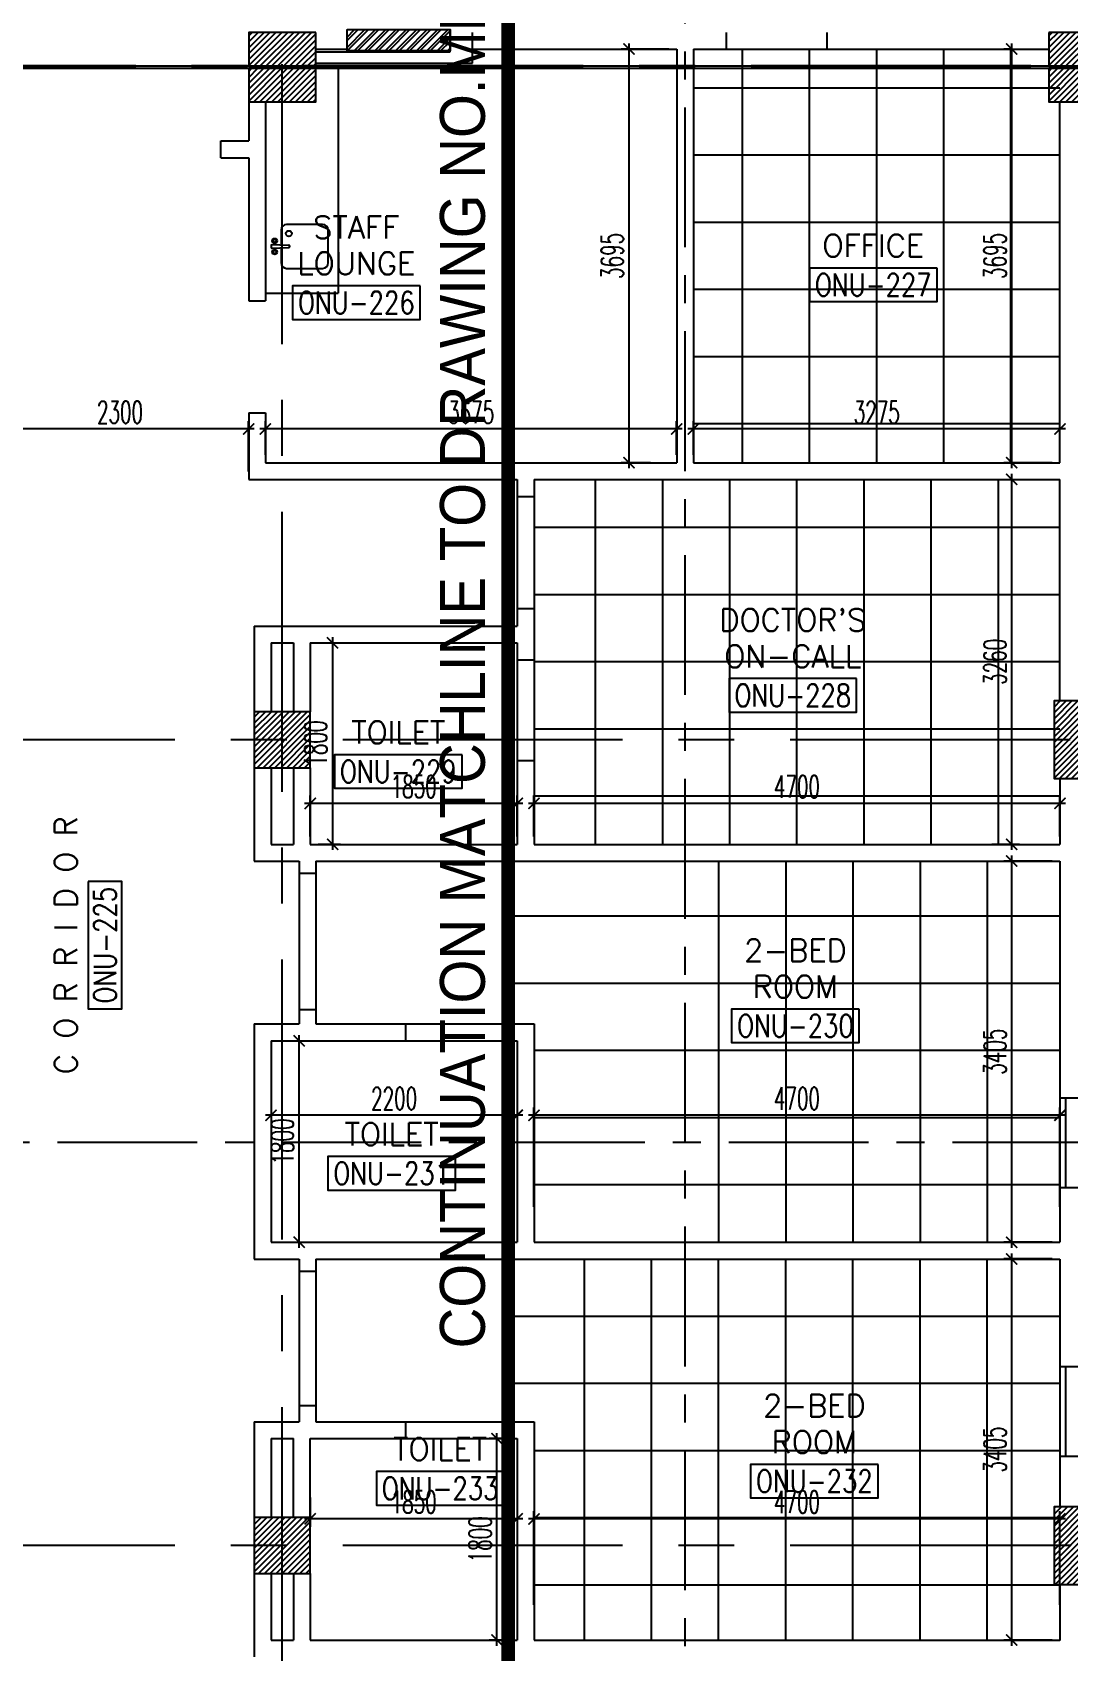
# Model space of a CAD drawing. Extents: x 88852.7 to 88945.7, y 39921.6 to 40001.1.
# Drawn here: x 88883.74 to 88893, y 39941.93 to 39956.4 of the extents above; entities that cross this region are included whole.
import ezdxf
from ezdxf.enums import TextEntityAlignment as Align

# ---------------------------------------------------------------- set-up
doc = ezdxf.new("R2010")
doc.units = 0
doc.header["$MEASUREMENT"] = 0
doc.header["$PDMODE"] = 34
for name, pattern in [('CENTER', [2, 1.25, -0.25, 0.25, -0.25]), ('CENTER2', [1.125, 0.75, -0.125, 0.125, -0.125]), ('CENTERX2', [4, 2.5, -0.5, 0.5, -0.5])]:
    doc.linetypes.add(name, pattern=pattern)
doc.layers.get('0').update_dxf_attribs({"color": 4, "linetype": 'CONTINUOUS'})
doc.layers.get('DEFPOINTS').update_dxf_attribs({"linetype": 'CONTINUOUS'})
for name, color, linetype in [('AXES', 11, 'CENTERX2'), ('AXES1', 11, 'CENTER'), ('CEILING', 4, 'CONTINUOUS'), ('COL', 2, 'CONTINUOUS'), ('DIM', 4, 'CONTINUOUS'), ('EJ', 11, 'CONTINUOUS'), ('ELEV', 2, 'CONTINUOUS'), ('FHC', 4, 'CONTINUOUS'), ('HAT', 11, 'CONTINUOUS'), ('ME-FIX', 7, 'CONTINUOUS'), ('RM-BOX', 11, 'CONTINUOUS'), ('RM-NAME', 11, 'CONTINUOUS'), ('RM-NO', 11, 'CONTINUOUS'), ('TXT1', 2, 'CONTINUOUS'), ('WALL', 2, 'CONTINUOUS'), ('WIN', 3, 'CONTINUOUS')]:
    doc.layers.add(name, color=color, linetype=linetype)
doc.styles.add('ROMANS', font='ROMANS.shx', dxfattribs={"width": 0.6})
doc.styles.add('TTXT', font='swisse.ttf', dxfattribs={"width": 0.6})
doc.dimstyles.new('STANDARD_IN', dxfattribs={"dimtxt": 0.2, "dimasz": 0.1, "dimexe": 0.07, "dimexo": 0.07, "dimgap": 0.05, "dimtad": 1, "dimdec": 0, "dimlfac": 1000, "dimzin": 0, "dimtxsty": 'ROMANS', "dimblk": 'ARCHTICK', "dimcen": 0.05, "dimdle": 0.05, "dimclrd": 4, "dimclre": 4, "dimclrt": 2, "dimazin": 3, "dimtfac": 1, "dimtdec": 0, "dimtmove": 0, "dimatfit": 3, "dimtolj": 1, "dimtzin": 0})

# ---------------------------------------------------------------- blocks, each defined once
blk = doc.blocks.new('_ARCHTICK')
at = {"color": 0, "linetype": 'BYBLOCK', "const_width": 0.15}
blk.add_lwpolyline([(-0.5, -0.5), (0.5, 0.5)], dxfattribs=at)
blk = doc.blocks.new('*D240')
at = {"layer": 'DEFPOINTS', "color": 0, "linetype": 'CONTINUOUS'}
for p in [(88883.37, 39952.856), (88883.37, 39952.405), (88885.67, 39952.405)]:
    blk.add_point(p, dxfattribs=at)
at = {"layer": 'DIM', "color": 4, "linetype": 'CONTINUOUS'}
for p, q in [((88885.72, 39952.856), (88883.32, 39952.856)), ((88883.37, 39952.475), (88883.37, 39952.926)), ((88885.67, 39952.475), (88885.67, 39952.926))]:
    blk.add_line(p, q, dxfattribs=at)
at = {"layer": 'DIM', "color": 4, "linetype": 'CONTINUOUS', "xscale": 0.1, "yscale": 0.1, "zscale": 0.1, "rotation": 180}
blk.add_blockref('_ARCHTICK', (88883.37, 39952.856), dxfattribs=at)
at = {"layer": 'DIM', "color": 4, "linetype": 'CONTINUOUS', "xscale": 0.1, "yscale": 0.1, "zscale": 0.1}
blk.add_blockref('_ARCHTICK', (88885.67, 39952.856), dxfattribs=at)
at = {"layer": 'DIM', "color": 2, "linetype": 'CONTINUOUS', "insert": (88884.52, 39953.006), "char_height": 0.2, "attachment_point": 5, "style": 'ROMANS'}
blk.add_mtext('\\A1;2300', dxfattribs=at)
blk = doc.blocks.new('*D239')
at = {"layer": 'DEFPOINTS', "color": 0, "linetype": 'CONTINUOUS'}
for p in [(88889.495, 39956.25), (88889.069, 39952.555), (88889.331, 39952.555)]:
    blk.add_point(p, dxfattribs=at)
at = {"layer": 'DIM', "color": 4, "linetype": 'CONTINUOUS'}
for p, q in [((88889.425, 39956.25), (88888.999, 39956.25)), ((88889.069, 39956.3), (88889.069, 39952.505)), ((88889.261, 39952.555), (88888.999, 39952.555))]:
    blk.add_line(p, q, dxfattribs=at)
at = {"layer": 'DIM', "color": 4, "linetype": 'CONTINUOUS', "xscale": 0.1, "yscale": 0.1, "zscale": 0.1}
for p, rotation in [((88889.069, 39956.25), 90), ((88889.069, 39952.555), 270)]:
    blk.add_blockref('_ARCHTICK', p, dxfattribs=dict(at, rotation=rotation))
at = {"layer": 'DIM', "color": 2, "linetype": 'CONTINUOUS', "insert": (88888.919, 39954.402), "char_height": 0.2, "attachment_point": 5, "rotation": 90, "style": 'ROMANS'}
blk.add_mtext('\\A1;3695', dxfattribs=at)
blk = doc.blocks.new('*D238')
at = {"layer": 'DEFPOINTS', "color": 0, "linetype": 'CONTINUOUS'}
for p in [(88885.82, 39952.856), (88885.82, 39952.555), (88889.495, 39952.555)]:
    blk.add_point(p, dxfattribs=at)
at = {"layer": 'DIM', "color": 4, "linetype": 'CONTINUOUS'}
for p, q in [((88889.545, 39952.856), (88885.77, 39952.856)), ((88885.82, 39952.625), (88885.82, 39952.926)), ((88889.495, 39952.625), (88889.495, 39952.926))]:
    blk.add_line(p, q, dxfattribs=at)
at = {"layer": 'DIM', "color": 4, "linetype": 'CONTINUOUS', "xscale": 0.1, "yscale": 0.1, "zscale": 0.1, "rotation": 180}
blk.add_blockref('_ARCHTICK', (88885.82, 39952.856), dxfattribs=at)
at = {"layer": 'DIM', "color": 4, "linetype": 'CONTINUOUS', "xscale": 0.1, "yscale": 0.1, "zscale": 0.1}
blk.add_blockref('_ARCHTICK', (88889.495, 39952.856), dxfattribs=at)
at = {"layer": 'DIM', "color": 2, "linetype": 'CONTINUOUS', "insert": (88887.658, 39953.006), "char_height": 0.2, "attachment_point": 5, "style": 'ROMANS'}
blk.add_mtext('\\A1;3675', dxfattribs=at)
blk = doc.blocks.new('*D237')
at = {"layer": 'DEFPOINTS', "color": 0, "linetype": 'CONTINUOUS'}
for p in [(88889.645, 39952.856), (88889.645, 39952.555), (88892.92, 39952.555)]:
    blk.add_point(p, dxfattribs=at)
at = {"layer": 'DIM', "color": 4, "linetype": 'CONTINUOUS'}
for p, q in [((88892.97, 39952.856), (88889.595, 39952.856)), ((88889.645, 39952.625), (88889.645, 39952.926)), ((88892.92, 39952.625), (88892.92, 39952.926))]:
    blk.add_line(p, q, dxfattribs=at)
at = {"layer": 'DIM', "color": 4, "linetype": 'CONTINUOUS', "xscale": 0.1, "yscale": 0.1, "zscale": 0.1, "rotation": 180}
blk.add_blockref('_ARCHTICK', (88889.645, 39952.856), dxfattribs=at)
at = {"layer": 'DIM', "color": 4, "linetype": 'CONTINUOUS', "xscale": 0.1, "yscale": 0.1, "zscale": 0.1}
blk.add_blockref('_ARCHTICK', (88892.92, 39952.856), dxfattribs=at)
at = {"layer": 'DIM', "color": 2, "linetype": 'CONTINUOUS', "insert": (88891.283, 39953.006), "char_height": 0.2, "attachment_point": 5, "style": 'ROMANS'}
blk.add_mtext('\\A1;3275', dxfattribs=at)
blk = doc.blocks.new('*D236')
at = {"layer": 'DEFPOINTS', "color": 0, "linetype": 'CONTINUOUS'}
for p in [(88892.489, 39956.25), (88892.552, 39956.25), (88892.92, 39952.555)]:
    blk.add_point(p, dxfattribs=at)
at = {"layer": 'DIM', "color": 4, "linetype": 'CONTINUOUS'}
for p, q in [((88892.482, 39956.25), (88892.419, 39956.25)), ((88892.489, 39952.505), (88892.489, 39956.3)), ((88892.85, 39952.555), (88892.419, 39952.555))]:
    blk.add_line(p, q, dxfattribs=at)
at = {"layer": 'DIM', "color": 4, "linetype": 'CONTINUOUS', "xscale": 0.1, "yscale": 0.1, "zscale": 0.1}
for p, rotation in [((88892.489, 39956.25), 90), ((88892.489, 39952.555), 270)]:
    blk.add_blockref('_ARCHTICK', p, dxfattribs=dict(at, rotation=rotation))
at = {"layer": 'DIM', "color": 2, "linetype": 'CONTINUOUS', "insert": (88892.339, 39954.402), "char_height": 0.2, "attachment_point": 5, "rotation": 90, "style": 'ROMANS'}
blk.add_mtext('\\A1;3695', dxfattribs=at)
blk = doc.blocks.new('*D235')
at = {"layer": 'DEFPOINTS', "color": 0, "linetype": 'CONTINUOUS'}
for p in [(88886.22, 39950.945), (88886.22, 39949.145), (88886.42, 39949.145)]:
    blk.add_point(p, dxfattribs=at)
at = {"layer": 'DIM', "color": 4, "linetype": 'CONTINUOUS'}
for p, q in [((88886.42, 39950.995), (88886.42, 39949.095)), ((88886.29, 39950.945), (88886.49, 39950.945)), ((88886.29, 39949.145), (88886.49, 39949.145))]:
    blk.add_line(p, q, dxfattribs=at)
at = {"layer": 'DIM', "color": 4, "linetype": 'CONTINUOUS', "xscale": 0.1, "yscale": 0.1, "zscale": 0.1}
for p, rotation in [((88886.42, 39950.945), 90), ((88886.42, 39949.145), 270)]:
    blk.add_blockref('_ARCHTICK', p, dxfattribs=dict(at, rotation=rotation))
at = {"layer": 'DIM', "color": 2, "linetype": 'CONTINUOUS', "insert": (88886.27, 39950.045), "char_height": 0.2, "attachment_point": 5, "rotation": 90, "style": 'ROMANS'}
blk.add_mtext('\\A1;1800', dxfattribs=at)
blk = doc.blocks.new('*D234')
at = {"layer": 'DEFPOINTS', "color": 0, "linetype": 'CONTINUOUS'}
for p in [(88886.22, 39949.511), (88886.22, 39949.145), (88888.07, 39949.145)]:
    blk.add_point(p, dxfattribs=at)
at = {"layer": 'DIM', "color": 4, "linetype": 'CONTINUOUS'}
for p, q in [((88886.22, 39949.215), (88886.22, 39949.581)), ((88888.07, 39949.215), (88888.07, 39949.581)), ((88888.12, 39949.511), (88886.17, 39949.511))]:
    blk.add_line(p, q, dxfattribs=at)
at = {"layer": 'DIM', "color": 4, "linetype": 'CONTINUOUS', "xscale": 0.1, "yscale": 0.1, "zscale": 0.1, "rotation": 180}
blk.add_blockref('_ARCHTICK', (88886.22, 39949.511), dxfattribs=at)
at = {"layer": 'DIM', "color": 4, "linetype": 'CONTINUOUS', "xscale": 0.1, "yscale": 0.1, "zscale": 0.1}
blk.add_blockref('_ARCHTICK', (88888.07, 39949.511), dxfattribs=at)
at = {"layer": 'DIM', "color": 2, "linetype": 'CONTINUOUS', "insert": (88887.145, 39949.661), "char_height": 0.2, "attachment_point": 5, "style": 'ROMANS'}
blk.add_mtext('\\A1;1850', dxfattribs=at)
blk = doc.blocks.new('*D233')
at = {"layer": 'DEFPOINTS', "color": 0, "linetype": 'CONTINUOUS'}
for p in [(88888.22, 39949.511), (88888.22, 39949.145), (88892.92, 39949.145)]:
    blk.add_point(p, dxfattribs=at)
at = {"layer": 'DIM', "color": 4, "linetype": 'CONTINUOUS'}
for p, q in [((88888.22, 39949.215), (88888.22, 39949.581)), ((88892.92, 39949.215), (88892.92, 39949.581)), ((88892.97, 39949.511), (88888.17, 39949.511))]:
    blk.add_line(p, q, dxfattribs=at)
at = {"layer": 'DIM', "color": 4, "linetype": 'CONTINUOUS', "xscale": 0.1, "yscale": 0.1, "zscale": 0.1, "rotation": 180}
blk.add_blockref('_ARCHTICK', (88888.22, 39949.511), dxfattribs=at)
at = {"layer": 'DIM', "color": 4, "linetype": 'CONTINUOUS', "xscale": 0.1, "yscale": 0.1, "zscale": 0.1}
blk.add_blockref('_ARCHTICK', (88892.92, 39949.511), dxfattribs=at)
at = {"layer": 'DIM', "color": 2, "linetype": 'CONTINUOUS', "insert": (88890.57, 39949.661), "char_height": 0.2, "attachment_point": 5, "style": 'ROMANS'}
blk.add_mtext('\\A1;4700', dxfattribs=at)
blk = doc.blocks.new('*D232')
at = {"layer": 'DEFPOINTS', "color": 0, "linetype": 'CONTINUOUS'}
for p in [(88891.996, 39952.405), (88892.489, 39952.405), (88892.242, 39949.145)]:
    blk.add_point(p, dxfattribs=at)
at = {"layer": 'DIM', "color": 4, "linetype": 'CONTINUOUS'}
for p, q in [((88892.489, 39949.095), (88892.489, 39952.455)), ((88892.066, 39952.405), (88892.559, 39952.405)), ((88892.312, 39949.145), (88892.559, 39949.145))]:
    blk.add_line(p, q, dxfattribs=at)
at = {"layer": 'DIM', "color": 4, "linetype": 'CONTINUOUS', "xscale": 0.1, "yscale": 0.1, "zscale": 0.1}
for p, rotation in [((88892.489, 39952.405), 90), ((88892.489, 39949.145), 270)]:
    blk.add_blockref('_ARCHTICK', p, dxfattribs=dict(at, rotation=rotation))
at = {"layer": 'DIM', "color": 2, "linetype": 'CONTINUOUS', "insert": (88892.339, 39950.775), "char_height": 0.2, "attachment_point": 5, "rotation": 90, "style": 'ROMANS'}
blk.add_mtext('\\A1;3260', dxfattribs=at)
blk = doc.blocks.new('*D231')
at = {"layer": 'DEFPOINTS', "color": 0, "linetype": 'CONTINUOUS'}
for p in [(88885.87, 39947.39), (88886.121, 39947.39), (88885.87, 39945.59)]:
    blk.add_point(p, dxfattribs=at)
at = {"layer": 'DIM', "color": 4, "linetype": 'CONTINUOUS'}
for p, q in [((88885.94, 39947.39), (88886.191, 39947.39)), ((88886.121, 39945.54), (88886.121, 39947.44)), ((88885.94, 39945.59), (88886.191, 39945.59))]:
    blk.add_line(p, q, dxfattribs=at)
at = {"layer": 'DIM', "color": 4, "linetype": 'CONTINUOUS', "xscale": 0.1, "yscale": 0.1, "zscale": 0.1}
for p, rotation in [((88886.121, 39947.39), 90), ((88886.121, 39945.59), 270)]:
    blk.add_blockref('_ARCHTICK', p, dxfattribs=dict(at, rotation=rotation))
at = {"layer": 'DIM', "color": 2, "linetype": 'CONTINUOUS', "insert": (88885.971, 39946.49), "char_height": 0.2, "attachment_point": 5, "rotation": 90, "style": 'ROMANS'}
blk.add_mtext('\\A1;1800', dxfattribs=at)
blk = doc.blocks.new('*D230')
at = {"layer": 'DEFPOINTS', "color": 0, "linetype": 'CONTINUOUS'}
for p in [(88885.87, 39946.724), (88885.87, 39946.724), (88888.07, 39946.724)]:
    blk.add_point(p, dxfattribs=at)
at = {"layer": 'DIM', "color": 4, "linetype": 'CONTINUOUS'}
blk.add_line((88888.12, 39946.724), (88885.82, 39946.724), dxfattribs=at)
at = {"layer": 'DIM', "color": 4, "linetype": 'CONTINUOUS', "xscale": 0.1, "yscale": 0.1, "zscale": 0.1, "rotation": 180}
blk.add_blockref('_ARCHTICK', (88885.87, 39946.724), dxfattribs=at)
at = {"layer": 'DIM', "color": 4, "linetype": 'CONTINUOUS', "xscale": 0.1, "yscale": 0.1, "zscale": 0.1}
blk.add_blockref('_ARCHTICK', (88888.07, 39946.724), dxfattribs=at)
at = {"layer": 'DIM', "color": 2, "linetype": 'CONTINUOUS', "insert": (88886.97, 39946.874), "char_height": 0.2, "attachment_point": 5, "style": 'ROMANS'}
blk.add_mtext('\\A1;2200', dxfattribs=at)
blk = doc.blocks.new('*D229')
at = {"layer": 'DEFPOINTS', "color": 0, "linetype": 'CONTINUOUS'}
for p in [(88888.22, 39946.724), (88888.22, 39945.835), (88892.92, 39945.835)]:
    blk.add_point(p, dxfattribs=at)
at = {"layer": 'DIM', "color": 4, "linetype": 'CONTINUOUS'}
for p, q in [((88888.22, 39945.905), (88888.22, 39946.794)), ((88892.92, 39945.905), (88892.92, 39946.794)), ((88892.97, 39946.724), (88888.17, 39946.724))]:
    blk.add_line(p, q, dxfattribs=at)
at = {"layer": 'DIM', "color": 4, "linetype": 'CONTINUOUS', "xscale": 0.1, "yscale": 0.1, "zscale": 0.1, "rotation": 180}
blk.add_blockref('_ARCHTICK', (88888.22, 39946.724), dxfattribs=at)
at = {"layer": 'DIM', "color": 4, "linetype": 'CONTINUOUS', "xscale": 0.1, "yscale": 0.1, "zscale": 0.1}
blk.add_blockref('_ARCHTICK', (88892.92, 39946.724), dxfattribs=at)
at = {"layer": 'DIM', "color": 2, "linetype": 'CONTINUOUS', "insert": (88890.57, 39946.874), "char_height": 0.2, "attachment_point": 5, "style": 'ROMANS'}
blk.add_mtext('\\A1;4700', dxfattribs=at)
blk = doc.blocks.new('*D228')
at = {"layer": 'DEFPOINTS', "color": 0, "linetype": 'CONTINUOUS'}
for p in [(88892.489, 39948.995), (88892.92, 39948.995), (88892.92, 39945.59)]:
    blk.add_point(p, dxfattribs=at)
at = {"layer": 'DIM', "color": 4, "linetype": 'CONTINUOUS'}
for p, q in [((88892.85, 39948.995), (88892.419, 39948.995)), ((88892.489, 39945.54), (88892.489, 39949.045)), ((88892.85, 39945.59), (88892.419, 39945.59))]:
    blk.add_line(p, q, dxfattribs=at)
at = {"layer": 'DIM', "color": 4, "linetype": 'CONTINUOUS', "xscale": 0.1, "yscale": 0.1, "zscale": 0.1}
for p, rotation in [((88892.489, 39948.995), 90), ((88892.489, 39945.59), 270)]:
    blk.add_blockref('_ARCHTICK', p, dxfattribs=dict(at, rotation=rotation))
at = {"layer": 'DIM', "color": 2, "linetype": 'CONTINUOUS', "insert": (88892.339, 39947.292), "char_height": 0.2, "attachment_point": 5, "rotation": 90, "style": 'ROMANS'}
blk.add_mtext('\\A1;3405', dxfattribs=at)
blk = doc.blocks.new('*D227')
at = {"layer": 'DEFPOINTS', "color": 0, "linetype": 'CONTINUOUS'}
for p in [(88887.889, 39943.835), (88888.07, 39943.835), (88888.07, 39942.035)]:
    blk.add_point(p, dxfattribs=at)
at = {"layer": 'DIM', "color": 4, "linetype": 'CONTINUOUS'}
for p, q in [((88887.889, 39941.985), (88887.889, 39943.885)), ((88888, 39943.835), (88887.819, 39943.835)), ((88888, 39942.035), (88887.819, 39942.035))]:
    blk.add_line(p, q, dxfattribs=at)
at = {"layer": 'DIM', "color": 4, "linetype": 'CONTINUOUS', "xscale": 0.1, "yscale": 0.1, "zscale": 0.1}
for p, rotation in [((88887.889, 39943.835), 90), ((88887.889, 39942.035), 270)]:
    blk.add_blockref('_ARCHTICK', p, dxfattribs=dict(at, rotation=rotation))
at = {"layer": 'DIM', "color": 2, "linetype": 'CONTINUOUS', "insert": (88887.739, 39942.935), "char_height": 0.2, "attachment_point": 5, "rotation": 90, "style": 'ROMANS'}
blk.add_mtext('\\A1;1800', dxfattribs=at)
blk = doc.blocks.new('*D226')
at = {"layer": 'DEFPOINTS', "color": 0, "linetype": 'CONTINUOUS'}
for p in [(88886.22, 39943.378), (88888.07, 39943.378), (88886.22, 39943.118)]:
    blk.add_point(p, dxfattribs=at)
at = {"layer": 'DIM', "color": 4, "linetype": 'CONTINUOUS'}
for p, q in [((88886.22, 39943.308), (88886.22, 39943.048)), ((88888.07, 39943.308), (88888.07, 39943.048)), ((88888.12, 39943.118), (88886.17, 39943.118))]:
    blk.add_line(p, q, dxfattribs=at)
at = {"layer": 'DIM', "color": 4, "linetype": 'CONTINUOUS', "xscale": 0.1, "yscale": 0.1, "zscale": 0.1, "rotation": 180}
blk.add_blockref('_ARCHTICK', (88886.22, 39943.118), dxfattribs=at)
at = {"layer": 'DIM', "color": 4, "linetype": 'CONTINUOUS', "xscale": 0.1, "yscale": 0.1, "zscale": 0.1}
blk.add_blockref('_ARCHTICK', (88888.07, 39943.118), dxfattribs=at)
at = {"layer": 'DIM', "color": 2, "linetype": 'CONTINUOUS', "insert": (88887.145, 39943.268), "char_height": 0.2, "attachment_point": 5, "style": 'ROMANS'}
blk.add_mtext('\\A1;1850', dxfattribs=at)
blk = doc.blocks.new('*D225')
at = {"layer": 'DEFPOINTS', "color": 0, "linetype": 'CONTINUOUS'}
for p in [(88888.22, 39943.118), (88888.22, 39942.281), (88892.92, 39942.281)]:
    blk.add_point(p, dxfattribs=at)
at = {"layer": 'DIM', "color": 4, "linetype": 'CONTINUOUS'}
for p, q in [((88888.22, 39942.351), (88888.22, 39943.188)), ((88892.92, 39942.351), (88892.92, 39943.188)), ((88892.97, 39943.118), (88888.17, 39943.118))]:
    blk.add_line(p, q, dxfattribs=at)
at = {"layer": 'DIM', "color": 4, "linetype": 'CONTINUOUS', "xscale": 0.1, "yscale": 0.1, "zscale": 0.1, "rotation": 180}
blk.add_blockref('_ARCHTICK', (88888.22, 39943.118), dxfattribs=at)
at = {"layer": 'DIM', "color": 4, "linetype": 'CONTINUOUS', "xscale": 0.1, "yscale": 0.1, "zscale": 0.1}
blk.add_blockref('_ARCHTICK', (88892.92, 39943.118), dxfattribs=at)
at = {"layer": 'DIM', "color": 2, "linetype": 'CONTINUOUS', "insert": (88890.57, 39943.268), "char_height": 0.2, "attachment_point": 5, "style": 'ROMANS'}
blk.add_mtext('\\A1;4700', dxfattribs=at)
blk = doc.blocks.new('*D224')
at = {"layer": 'DEFPOINTS', "color": 0, "linetype": 'CONTINUOUS'}
for p in [(88892.489, 39945.44), (88892.92, 39945.44), (88892.92, 39942.035)]:
    blk.add_point(p, dxfattribs=at)
at = {"layer": 'DIM', "color": 4, "linetype": 'CONTINUOUS'}
for p, q in [((88892.489, 39941.985), (88892.489, 39945.49)), ((88892.85, 39945.44), (88892.419, 39945.44)), ((88892.85, 39942.035), (88892.419, 39942.035))]:
    blk.add_line(p, q, dxfattribs=at)
at = {"layer": 'DIM', "color": 4, "linetype": 'CONTINUOUS', "xscale": 0.1, "yscale": 0.1, "zscale": 0.1}
for p, rotation in [((88892.489, 39945.44), 90), ((88892.489, 39942.035), 270)]:
    blk.add_blockref('_ARCHTICK', p, dxfattribs=dict(at, rotation=rotation))
at = {"layer": 'DIM', "color": 2, "linetype": 'CONTINUOUS', "insert": (88892.339, 39943.737), "char_height": 0.2, "attachment_point": 5, "rotation": 90, "style": 'ROMANS'}
blk.add_mtext('\\A1;3405', dxfattribs=at)
blk = doc.blocks.new('C11')
at = {"layer": 'HAT'}
h = blk.add_hatch(dxfattribs=at)
h.set_pattern_fill('ANSI31', color=256, scale=300, style=0)
h.set_pattern_definition([(45, (-248556.182, -75061.005), (-26.5165043, 26.5165043), [])])
h.paths.add_polyline_path([(300, 700), (0, 700), (0, 350), (300, 350)])
h.paths.add_polyline_path([(300, 350), (0, 350), (0, 0), (300, 0)])
at = {"layer": 'COL'}
blk.add_lwpolyline([(300, 700), (300, 0), (0, 0), (0, 700)], close=True, dxfattribs=at)
blk = doc.blocks.new('C11D')
at = {"layer": 'COL', "linetype": 'BYBLOCK'}
for p in [(-320, 0), (0, 0)]:
    blk.add_blockref('C11', p, dxfattribs=at)
blk = doc.blocks.new('C7')
at = {"layer": 'HAT'}
h = blk.add_hatch(dxfattribs=at)
h.set_pattern_fill('ANSI31', color=256, scale=300, style=0)
h.set_pattern_definition([(45, (-248876.182, -51411.005), (-26.5165043, 26.5165043), [])])
h.paths.add_polyline_path([(350, 300), (250, 300), (0, 300), (0, 0), (350, 0)])
at = {"layer": 'COL'}
blk.add_lwpolyline([(0, 300), (0, 0), (350, 0), (350, 300)], close=True, dxfattribs=at)
blk = doc.blocks.new('C5')
at = {"layer": 'HAT', "linetype": 'BYBLOCK'}
h = blk.add_hatch(dxfattribs=at)
h.set_pattern_fill('ANSI31', color=256, scale=300, style=0)
h.set_pattern_definition([(45, (-223356.182, -51411.005), (-26.516504, 26.516504), [])])
h.paths.add_polyline_path([(300, 300), (0, 300), (0, 0), (300, 0)])
h.paths.add_polyline_path([(600, 300), (300, 300), (300, 0), (600, 0)])
at = {"layer": 'COL'}
blk.add_lwpolyline([(600, 300), (0, 300), (0, 0), (600, 0)], close=True, dxfattribs=at)
blk = doc.blocks.new('RM1')
at = {"layer": 'RM-BOX'}
blk.add_lwpolyline([(570, -200), (-570, -200), (-570, -500), (570, -500)], close=True, dxfattribs=at)
at = {"layer": 'RM-NAME', "style": 'ROMANS'}
blk.add_attdef('ROOMNAME1', text='', height=200, dxfattribs=at).set_placement((0, 324), align=Align.MIDDLE)
blk = doc.blocks.new('COL50')
at = {"layer": 'COL'}
blk.add_lwpolyline([(-250, 250), (-250, -250), (250, -250), (250, 250)], close=True, dxfattribs=at)
blk = doc.blocks.new('*X32')
at = {"color": 0}
for p, q in [((203889, 139878), (204361, 140350)), ((203889, 139931), (204308, 140350)), ((203889, 139984), (204255, 140350)), ((203889, 140037), (204201, 140350)), ((203889, 140090), (204148, 140350)), ((203889, 140143), (204095, 140350)), ((203889, 140196), (204042, 140350)), ((203889, 140249), (203989, 140350)), ((203889, 140302), (203936, 140350)), ((203914, 139850), (204389, 140325)), ((203967, 139850), (204389, 140272)), ((204020, 139850), (204389, 140219)), ((204073, 139850), (204389, 140166)), ((204126, 139850), (204389, 140113)), ((204179, 139850), (204389, 140060)), ((204232, 139850), (204389, 140006)), ((204285, 139850), (204389, 139953)), ((204338, 139850), (204389, 139900))]:
    blk.add_line(p, q, dxfattribs=at)
blk = doc.blocks.new('*X29')
at = {"color": 0}
for p, q in [((203889, 132665), (204373, 133150)), ((203889, 132718), (204320, 133150)), ((203889, 132771), (204267, 133150)), ((203889, 132824), (204214, 133150)), ((203889, 132877), (204161, 133150)), ((203889, 132930), (204108, 133150)), ((203889, 132983), (204055, 133150)), ((203889, 133036), (204002, 133150)), ((203889, 133089), (203949, 133150)), ((203889, 133143), (203896, 133150)), ((203926, 132650), (204389, 133112)), ((203979, 132650), (204389, 133059)), ((204032, 132650), (204389, 133006)), ((204085, 132650), (204389, 132953)), ((204138, 132650), (204389, 132900)), ((204191, 132650), (204389, 132847)), ((204244, 132650), (204389, 132794)), ((204297, 132650), (204389, 132741)), ((204350, 132650), (204389, 132688))]:
    blk.add_line(p, q, dxfattribs=at)

msp = doc.modelspace()

# ---------------------------------------------------------------- hatches: boundary and pattern name
at = {"layer": 'FHC', "linetype": 'BYBLOCK', "ltscale": 0.3}
h = msp.add_hatch(dxfattribs=at)
h.set_pattern_fill('ANSI32', color=11, scale=0.175, style=0)
h.set_pattern_definition([(45, (88654.354076, 39925.18356), (-0.046403883, 0.046403883), []), (45, (88654.38501, 39925.18356), (-0.046403883, 0.046403883), [])])
h.paths.add_polyline_path([(88887.4703, 39956.2346), (88887.4703, 39956.4246), (88886.5503, 39956.4246), (88886.5503, 39956.2346)])
h.paths.add_polyline_path([(88886.3376, 39955.8134), (88886.3376, 39956.2343), (88886.6001, 39956.2343), (88886.6001, 39955.8134)], flags=9)

# ---------------------------------------------------------------- linework, layer by layer
at = {"layer": 'AXES'}
for p, q in [((88885.9703, 39921.6153), (88885.9703, 40000.4279)), ((88944.6603, 39956.0996), (88876.9703, 39956.0996)), ((88944.6603, 39956.0796), (88876.9703, 39956.0796)), ((88945.0103, 39950.0796), (88876.9703, 39950.0796)), ((88945.0103, 39942.8796), (88876.9703, 39942.8796))]:
    msp.add_line(p, q, dxfattribs=at)
at = {"layer": 'AXES1'}
for p, q in [((88889.5703, 39928.4796), (88889.5703, 39987.2996)), ((88935.2103, 39946.4796), (88876.9703, 39946.4796))]:
    msp.add_line(p, q, dxfattribs=at)
at = {"layer": 'CEILING', "linetype": 'CONTINUOUS'}
for p, q in [((88890.0828, 39952.5546), (88890.0828, 39956.2496)), ((88890.6828, 39952.5546), (88890.6828, 39956.2496)), ((88891.2828, 39952.5546), (88891.2828, 39956.2496)), ((88891.8828, 39952.5546), (88891.8828, 39956.2496)), ((88892.4828, 39952.5546), (88892.4828, 39956.2496)), ((88892.9203, 39955.9021), (88889.6453, 39955.9021)), ((88892.9203, 39955.3021), (88889.6453, 39955.3021)), ((88892.9203, 39954.7021), (88889.6453, 39954.7021)), ((88892.9203, 39954.1021), (88889.6453, 39954.1021)), ((88892.9203, 39953.5021), (88889.6453, 39953.5021)), ((88892.9203, 39952.9021), (88889.6453, 39952.9021)), ((88888.7703, 39949.1446), (88888.7703, 39952.4046)), ((88889.3703, 39949.1446), (88889.3703, 39952.4046)), ((88889.9703, 39949.1446), (88889.9703, 39952.4046)), ((88890.5703, 39949.1446), (88890.5703, 39952.4046)), ((88891.1703, 39949.1446), (88891.1703, 39952.4046)), ((88891.7703, 39949.1446), (88891.7703, 39952.4046)), ((88892.3703, 39949.1446), (88892.3703, 39952.4046)), ((88892.9203, 39951.9746), (88888.2203, 39951.9746)), ((88892.9203, 39951.3746), (88888.2203, 39951.3746)), ((88892.9203, 39950.7746), (88888.2203, 39950.7746)), ((88892.9203, 39950.1746), (88888.2203, 39950.1746)), ((88892.9203, 39949.5746), (88888.2203, 39949.5746))]:
    msp.add_line(p, q, dxfattribs=at)
at = {"layer": 'CEILING', "linetype": 'BYBLOCK', "ltscale": 0.3}
for p, q in [((88889.8703, 39948.9946), (88889.8703, 39945.5896)), ((88890.4703, 39948.9946), (88890.4703, 39945.5896)), ((88891.0703, 39948.9946), (88891.0703, 39945.5896)), ((88891.6703, 39948.9946), (88891.6703, 39945.5896)), ((88892.2703, 39948.9946), (88892.2703, 39945.5896)), ((88892.9203, 39948.5021), (88887.9892, 39948.5021)), ((88892.9203, 39947.9021), (88887.9892, 39947.9021)), ((88892.9203, 39947.3021), (88888.2203, 39947.3021)), ((88892.9203, 39946.7021), (88888.2203, 39946.7021)), ((88892.9203, 39946.1021), (88888.2203, 39946.1021)), ((88888.6703, 39942.0346), (88888.6703, 39945.4396)), ((88889.2703, 39942.0346), (88889.2703, 39945.4396)), ((88889.8703, 39942.0346), (88889.8703, 39945.4396)), ((88890.4703, 39942.0346), (88890.4703, 39945.4396)), ((88891.0703, 39942.0346), (88891.0703, 39945.4396)), ((88891.6703, 39942.0346), (88891.6703, 39945.4396)), ((88892.2703, 39942.0346), (88892.2703, 39945.4396)), ((88892.9203, 39944.9271), (88887.9892, 39944.9271)), ((88892.9203, 39944.3271), (88887.9892, 39944.3271)), ((88892.9203, 39943.7271), (88888.2203, 39943.7271)), ((88892.9203, 39943.1271), (88888.2203, 39943.1271)), ((88892.9203, 39942.5271), (88888.2203, 39942.5271))]:
    msp.add_line(p, q, dxfattribs=at)
at = {"layer": 'EJ'}
for p, q in [((88859.9253, 39956.0996), (88935.4603, 39956.0996)), ((88859.9253, 39956.0796), (88935.4603, 39956.0796))]:
    msp.add_line(p, q, dxfattribs=at)
at = {"layer": 'ELEV', "linetype": 'CENTER2', "const_width": 0.12}
msp.add_lwpolyline([(88887.9892, 39926.1604), (88887.9892, 39989.6996)], dxfattribs=at)
at = {"layer": 'FHC', "linetype": 'BYBLOCK', "ltscale": 0.3}
msp.add_lwpolyline([(88886.5503, 39956.4246), (88887.4703, 39956.4246), (88887.4703, 39956.2346), (88886.5503, 39956.2346)], close=True, dxfattribs=at)
at = {"layer": 'ME-FIX'}
for p, q in [((88886.4703, 39956.0996), (88886.4703, 39954.0708)), ((88885.9598, 39954.6335), (88885.9598, 39954.497)), ((88886.3307, 39954.6834), (88886.0096, 39954.6834)), ((88886.3806, 39954.3406), (88886.3806, 39954.6335)), ((88885.8716, 39954.5031), (88886.0268, 39954.497)), ((88885.8716, 39954.5031), (88885.8716, 39954.471)), ((88885.8716, 39954.471), (88886.0268, 39954.477)), ((88885.9598, 39954.477), (88885.9598, 39954.3406)), ((88886.0096, 39954.2907), (88886.3307, 39954.2907)), ((88885.8203, 39954.0708), (88886.4703, 39954.0708))]:
    msp.add_line(p, q, dxfattribs=at)
for centre, radius in [((88886.0292, 39954.6015), 0.0255), ((88885.9027, 39954.5368), 0.0217), ((88885.9027, 39954.4373), 0.0217), ((88885.9027, 39954.5368), 0.014), ((88885.9027, 39954.4373), 0.014)]:
    msp.add_circle(centre, radius, dxfattribs=at)
for centre, radius, start, end in [((88886.0096, 39954.6335), 0.0499, 90, 180), ((88886.3307, 39954.6335), 0.0499, 0, 90), ((88886.0268, 39954.487), 0.00997, 270, 90), ((88886.0096, 39954.3406), 0.0499, 180, 270), ((88886.3307, 39954.3406), 0.0499, 270, 0)]:
    msp.add_arc(centre, radius, start, end, dxfattribs=at)
at = {"layer": 'WALL', "linetype": 'BYBLOCK'}
for p, q in [((88887.4703, 39956.2246), (88887.4703, 39956.3996)), ((88889.9384, 39956.3996), (88889.9384, 39956.2496)), ((88890.8384, 39956.3996), (88890.8384, 39956.2496)), ((88886.2703, 39956.2496), (88886.5503, 39956.2496)), ((88886.2703, 39956.2246), (88887.4703, 39956.2246)), ((88887.6703, 39956.2496), (88889.4953, 39956.2496)), ((88887.6703, 39956.1246), (88887.6703, 39956.2496)), ((88889.4953, 39956.2496), (88889.4953, 39952.5546)), ((88889.6453, 39956.2496), (88889.7805, 39956.2496)), ((88889.6453, 39956.2496), (88889.9384, 39956.2496)), ((88889.6453, 39956.2496), (88889.6453, 39952.5546)), ((88889.9384, 39956.2496), (88892.8169, 39956.2496)), ((88886.2703, 39956.1246), (88887.6703, 39956.1246)), ((88885.8203, 39955.7796), (88885.8203, 39953.9996)), ((88885.4203, 39955.2796), (88885.4203, 39955.4296)), ((88885.6703, 39955.2796), (88885.6703, 39953.9996)), ((88885.6703, 39953.9996), (88885.8203, 39953.9996)), ((88885.6703, 39952.9996), (88885.6703, 39952.4046)), ((88885.6703, 39952.9996), (88885.8203, 39952.9996)), ((88885.8203, 39952.9996), (88885.8203, 39952.5546)), ((88885.8203, 39952.5546), (88889.4953, 39952.5546)), ((88889.6453, 39952.5546), (88892.9203, 39952.5546)), ((88885.6703, 39952.4046), (88888.0703, 39952.4046)), ((88888.0703, 39952.4046), (88888.0703, 39952.2496)), ((88888.2203, 39952.4046), (88892.9203, 39952.4046)), ((88888.2203, 39952.4046), (88888.2203, 39952.2496)), ((88888.0703, 39952.2496), (88888.0703, 39951.0946)), ((88888.2203, 39952.2496), (88888.0703, 39952.2496)), ((88888.2203, 39952.2496), (88888.2203, 39951.0946)), ((88888.2203, 39951.2496), (88888.0703, 39951.2496)), ((88885.7203, 39951.0946), (88888.0703, 39951.0946)), ((88885.7203, 39951.0946), (88885.7203, 39948.9946)), ((88888.2203, 39951.0946), (88888.2203, 39949.8946)), ((88885.8703, 39950.9446), (88886.0703, 39950.9446)), ((88885.8703, 39950.9446), (88885.8703, 39950.3296)), ((88885.8703, 39950.9446), (88886.0703, 39950.9446)), ((88886.0703, 39950.9446), (88886.0703, 39950.3296)), ((88886.2203, 39950.9446), (88886.2203, 39950.3296)), ((88886.2203, 39950.9446), (88888.0703, 39950.9446)), ((88888.0703, 39950.9446), (88888.0703, 39949.8946)), ((88888.0703, 39950.7946), (88888.2203, 39950.7946)), ((88885.8703, 39949.8296), (88885.8703, 39949.1446)), ((88886.0703, 39949.8296), (88886.0703, 39949.1446)), ((88886.2203, 39949.8296), (88886.2203, 39949.1446)), ((88888.0703, 39949.8946), (88888.0703, 39949.1446)), ((88888.0703, 39949.8946), (88888.2203, 39949.8946)), ((88888.2203, 39949.8946), (88888.2203, 39949.1446)), ((88892.9203, 39949.7296), (88892.9203, 39949.1446)), ((88885.8703, 39949.1446), (88886.0703, 39949.1446)), ((88885.8703, 39949.1446), (88886.0703, 39949.1446)), ((88886.2203, 39949.1446), (88888.0703, 39949.1446)), ((88888.2203, 39949.1446), (88892.9203, 39949.1446)), ((88885.7203, 39948.9946), (88886.1203, 39948.9946)), ((88885.7203, 39948.9946), (88886.1203, 39948.9946)), ((88886.1203, 39948.9946), (88886.1203, 39948.8841)), ((88886.2703, 39948.9946), (88892.9203, 39948.9946)), ((88886.2703, 39948.9946), (88886.2703, 39948.8841)), ((88892.9203, 39948.9946), (88892.9203, 39946.8796)), ((88886.1203, 39948.8841), (88886.1203, 39947.5396)), ((88886.2703, 39948.8841), (88886.1203, 39948.8841)), ((88886.2703, 39948.8841), (88886.2703, 39947.5396)), ((88886.2703, 39947.6671), (88886.1203, 39947.6671)), ((88885.7203, 39947.5396), (88885.7203, 39945.4396)), ((88885.7203, 39947.5396), (88886.1203, 39947.5396)), ((88886.2703, 39947.5396), (88887.9703, 39947.5396)), ((88887.0703, 39947.5396), (88887.0703, 39947.3896)), ((88887.9703, 39947.5396), (88888.2203, 39947.5396)), ((88887.9703, 39947.5396), (88887.9703, 39947.3896)), ((88888.2203, 39947.5396), (88888.2203, 39945.5896)), ((88885.8703, 39947.3896), (88885.8703, 39945.5896)), ((88885.8703, 39947.3896), (88887.9703, 39947.3896)), ((88887.9703, 39947.3896), (88888.0703, 39947.3896)), ((88888.0703, 39947.3896), (88888.0703, 39945.5896)), ((88892.9203, 39946.8796), (88893.1703, 39946.8796)), ((88892.9203, 39946.0796), (88892.9203, 39945.5896)), ((88892.9203, 39946.0796), (88893.1703, 39946.0796)), ((88885.8703, 39945.5896), (88888.0703, 39945.5896)), ((88888.2203, 39945.5896), (88892.9203, 39945.5896)), ((88885.7203, 39945.4396), (88886.1203, 39945.4396)), ((88885.7203, 39945.4396), (88886.1203, 39945.4396)), ((88886.1203, 39945.4396), (88886.1203, 39945.3291)), ((88886.2703, 39945.4396), (88892.9203, 39945.4396)), ((88886.2703, 39945.4396), (88886.2703, 39945.3291)), ((88892.9203, 39945.4377), (88892.9203, 39944.4796)), ((88886.1203, 39945.3291), (88886.1203, 39943.9846)), ((88886.2703, 39945.3291), (88886.1203, 39945.3291)), ((88886.2703, 39945.3291), (88886.2703, 39943.9846)), ((88892.9203, 39944.4796), (88893.1703, 39944.4796)), ((88886.2703, 39944.1291), (88886.1203, 39944.1291)), ((88885.7203, 39943.9846), (88885.7203, 39941.8846)), ((88885.7203, 39943.9846), (88886.1203, 39943.9846)), ((88886.2703, 39943.9846), (88887.9703, 39943.9846)), ((88887.0703, 39943.9846), (88887.0703, 39943.8346)), ((88887.9703, 39943.9846), (88888.2203, 39943.9846)), ((88887.9703, 39943.9846), (88887.9703, 39943.8346)), ((88888.2203, 39943.9846), (88888.2203, 39942.0346)), ((88885.8703, 39943.8346), (88886.0703, 39943.8346)), ((88885.8703, 39943.8346), (88885.8703, 39943.1296)), ((88885.8703, 39943.8346), (88886.0703, 39943.8346)), ((88886.0703, 39943.1296), (88886.0703, 39943.8346)), ((88886.2203, 39943.1296), (88886.2203, 39943.8346)), ((88886.2203, 39943.8346), (88887.9703, 39943.8346)), ((88887.9703, 39943.8346), (88888.0703, 39943.8346)), ((88888.0703, 39943.8346), (88888.0703, 39942.0346)), ((88892.9203, 39943.6796), (88892.9203, 39943.2296)), ((88892.9203, 39943.6796), (88893.1703, 39943.6796)), ((88885.8703, 39942.6296), (88885.8703, 39942.0346)), ((88886.0703, 39942.6296), (88886.0703, 39942.0346)), ((88886.2203, 39942.6296), (88886.2203, 39942.0346)), ((88892.9203, 39942.5296), (88892.9203, 39942.0327)), ((88885.8703, 39942.0346), (88886.0703, 39942.0346)), ((88885.8703, 39942.0346), (88886.0703, 39942.0346)), ((88886.2203, 39942.0346), (88888.0703, 39942.0346)), ((88888.2203, 39942.0346), (88892.9203, 39942.0346))]:
    msp.add_line(p, q, dxfattribs=at)
at = {"layer": 'WALL', "linetype": 'CONTINUOUS'}
for p, q in [((88887.6703, 39956.2496), (88887.6703, 39956.3996)), ((88887.6703, 39956.1246), (88887.6703, 39956.1246))]:
    msp.add_line(p, q, dxfattribs=at)
at = {"layer": 'WALL'}
for p, q in [((88885.6703, 39955.7796), (88885.6703, 39955.4296)), ((88892.9203, 39952.5546), (88892.9203, 39955.7796)), ((88885.4203, 39955.4296), (88885.6703, 39955.4296)), ((88885.4203, 39955.2796), (88885.6703, 39955.2796)), ((88892.9203, 39950.4296), (88892.9203, 39952.4046))]:
    msp.add_line(p, q, dxfattribs=at)
at = {"layer": 'WIN'}
for p, q in [((88892.9203, 39946.8796), (88892.9203, 39946.0796)), ((88892.9703, 39946.8796), (88892.9703, 39946.0796)), ((88892.9203, 39944.4796), (88892.9203, 39943.6796)), ((88892.9703, 39944.4796), (88892.9703, 39943.6796))]:
    msp.add_line(p, q, dxfattribs=at)

# ---------------------------------------------------------------- block references
at = {"layer": 'COL', "xscale": 0.001, "yscale": 0.001, "zscale": 0.001}
for name, p in [('C5', (88885.6703, 39956.0996)), ('C7', (88892.8203, 39956.0996)), ('C5', (88885.6703, 39955.7796)), ('C7', (88892.8203, 39955.7796)), ('C11D', (88893.1903, 39949.7296)), ('COL50', (88885.9703, 39950.0796)), ('C11', (88892.8703, 39942.5296)), ('COL50', (88885.9703, 39942.8796)), ('COL50', (88885.9703, 39942.8796))]:
    msp.add_blockref(name, p, dxfattribs=at)
at = {"layer": 'HAT', "xscale": 0.001, "yscale": 0.001, "zscale": 0.001}
for name in ['*X32', '*X29']:
    msp.add_blockref(name, (88681.8317, 39809.9798), dxfattribs=at)
at = {"layer": 'RM-NO'}
ref = msp.add_blockref('RM1', (88886.6325, 39954.3351), dxfattribs=dict(at, xscale=0.001, yscale=0.001, zscale=0.001))
ref.add_attrib('ROOMNO', 'ONU-226', dxfattribs={"height": 0.2, "style": 'ROMANS', "width": 0.8}).set_placement((88886.6325, 39953.9851), align=Align.MIDDLE)
ref.add_attrib('ROOMNAME2', 'LOUNGE', dxfattribs={"layer": 'RM-NAME', "height": 0.2, "style": 'ROMANS'}).set_placement((88886.6325, 39954.3351), align=Align.MIDDLE)
ref.add_attrib('ROOMNAME1', 'STAFF', dxfattribs={"layer": 'RM-NAME', "height": 0.2, "style": 'ROMANS'}).set_placement((88886.6325, 39954.6589), align=Align.MIDDLE)
ref = msp.add_blockref('RM1', (88891.2522, 39954.4941), dxfattribs=dict(at, xscale=0.001, yscale=0.001, zscale=0.001))
ref.add_attrib('ROOMNO', 'ONU-227', dxfattribs={"height": 0.2, "style": 'ROMANS', "width": 0.8}).set_placement((88891.2522, 39954.1441), align=Align.MIDDLE)
ref.add_attrib('ROOMNAME2', 'OFFICE', dxfattribs={"layer": 'RM-NAME', "height": 0.2, "style": 'ROMANS'}).set_placement((88891.2522, 39954.4941), align=Align.MIDDLE)
ref = msp.add_blockref('RM1', (88890.5331, 39950.8255), dxfattribs=dict(at, xscale=0.001, yscale=0.001, zscale=0.001))
ref.add_attrib('ROOMNO', 'ONU-228', dxfattribs={"height": 0.2, "style": 'ROMANS', "width": 0.8}).set_placement((88890.5331, 39950.4755), align=Align.MIDDLE)
ref.add_attrib('ROOMNAME2', 'ON-CALL', dxfattribs={"layer": 'RM-NAME', "height": 0.2, "style": 'ROMANS'}).set_placement((88890.5331, 39950.8255), align=Align.MIDDLE)
ref.add_attrib('ROOMNAME1', " DOCTOR'S ", dxfattribs={"layer": 'RM-NAME', "height": 0.2, "style": 'ROMANS'}).set_placement((88890.5331, 39951.1494), align=Align.MIDDLE)
ref = msp.add_blockref('RM1', (88887.0076, 39950.1457), dxfattribs=dict(at, xscale=0.001, yscale=0.001, zscale=0.001))
ref.add_attrib('ROOMNO', 'ONU-229', dxfattribs={"height": 0.2, "style": 'ROMANS', "width": 0.8}).set_placement((88887.0076, 39949.7957), align=Align.MIDDLE)
ref.add_attrib('ROOMNAME2', 'TOILET', dxfattribs={"layer": 'RM-NAME', "height": 0.2, "style": 'ROMANS'}).set_placement((88887.0076, 39950.1457), align=Align.MIDDLE)
ref = msp.add_blockref('RM1', (88884.0363, 39948.2437), dxfattribs=dict(at, xscale=0.001, yscale=0.001, zscale=0.001, rotation=90))
ref.add_attrib('ROOMNO', 'ONU-225', dxfattribs={"height": 0.2, "rotation": 90, "style": 'ROMANS', "width": 0.8}).set_placement((88884.3863, 39948.2437), align=Align.MIDDLE)
ref.add_attrib('ROOMNAME2', 'C O R R I D O R', dxfattribs={"layer": 'RM-NAME', "height": 0.2, "rotation": 90, "style": 'ROMANS'}).set_placement((88884.0363, 39948.2437), align=Align.MIDDLE)
ref = msp.add_blockref('RM1', (88890.5564, 39947.8733), dxfattribs=dict(at, xscale=0.001, yscale=0.001, zscale=0.001))
ref.add_attrib('ROOMNO', 'ONU-230', dxfattribs={"height": 0.2, "style": 'ROMANS', "width": 0.8}).set_placement((88890.5564, 39947.5233), align=Align.MIDDLE)
ref.add_attrib('ROOMNAME2', 'ROOM', dxfattribs={"layer": 'RM-NAME', "height": 0.2, "style": 'ROMANS'}).set_placement((88890.5564, 39947.8733), align=Align.MIDDLE)
ref.add_attrib('ROOMNAME1', '2-BED', dxfattribs={"layer": 'RM-NAME', "height": 0.2, "style": 'ROMANS'}).set_placement((88890.5564, 39948.1971), align=Align.MIDDLE)
ref = msp.add_blockref('RM1', (88886.9483, 39946.5553), dxfattribs=dict(at, xscale=0.001, yscale=0.001, zscale=0.001))
ref.add_attrib('ROOMNO', 'ONU-231', dxfattribs={"height": 0.2, "style": 'ROMANS', "width": 0.8}).set_placement((88886.9483, 39946.2053), align=Align.MIDDLE)
ref.add_attrib('ROOMNAME2', 'TOILET', dxfattribs={"layer": 'RM-NAME', "height": 0.2, "style": 'ROMANS'}).set_placement((88886.9483, 39946.5553), align=Align.MIDDLE)
ref = msp.add_blockref('RM1', (88890.7257, 39943.8052), dxfattribs=dict(at, xscale=0.001, yscale=0.001, zscale=0.001))
ref.add_attrib('ROOMNO', 'ONU-232', dxfattribs={"height": 0.2, "style": 'ROMANS', "width": 0.8}).set_placement((88890.7257, 39943.4552), align=Align.MIDDLE)
ref.add_attrib('ROOMNAME2', 'ROOM', dxfattribs={"layer": 'RM-NAME', "height": 0.2, "style": 'ROMANS'}).set_placement((88890.7257, 39943.8052), align=Align.MIDDLE)
ref.add_attrib('ROOMNAME1', '2-BED', dxfattribs={"layer": 'RM-NAME', "height": 0.2, "style": 'ROMANS'}).set_placement((88890.7257, 39944.129), align=Align.MIDDLE)
ref = msp.add_blockref('RM1', (88887.3812, 39943.7406), dxfattribs=dict(at, xscale=0.001, yscale=0.001, zscale=0.001))
ref.add_attrib('ROOMNO', 'ONU-233', dxfattribs={"height": 0.2, "style": 'ROMANS', "width": 0.8}).set_placement((88887.3812, 39943.3906), align=Align.MIDDLE)
ref.add_attrib('ROOMNAME2', 'TOILET', dxfattribs={"layer": 'RM-NAME', "height": 0.2, "style": 'ROMANS'}).set_placement((88887.3812, 39943.7406), align=Align.MIDDLE)

# ---------------------------------------------------------------- texts
at = {"layer": 'TXT1', "color": 6, "style": 'TTXT', "width": 0.9}
msp.add_text('CONTINUATION MATCHLINE TO DRAWING NO.MH-AR-022', height=0.401182, rotation=90, dxfattribs=at).set_placement((88887.7813, 39944.6406))

# ---------------------------------------------------------------- dimensions: what is measured, and where the dimension line sits
at = {"layer": 'DIM', "color": 0, "linetype": 'CONTINUOUS'}
for base, p1, p2, picture, middle in [((88889.0693, 39952.5546), (88889.4953, 39956.2496), (88889.3309, 39952.5546), '*D239', (88888.9193, 39954.4021)), ((88892.489, 39956.2496), (88892.9203, 39952.5546), (88892.5521, 39956.2496), '*D236', (88892.339, 39954.4021)), ((88892.489, 39952.4046), (88892.2415, 39949.1446), (88891.9959, 39952.4046), '*D232', (88892.339, 39950.7746)), ((88886.4203, 39949.1446), (88886.2203, 39950.9446), (88886.2203, 39949.1446), '*D235', (88886.2703, 39950.0446)), ((88892.489, 39948.9946), (88892.9203, 39945.5896), (88892.9203, 39948.9946), '*D228', (88892.339, 39947.2921)), ((88886.1208, 39947.3896), (88885.8703, 39945.5896), (88885.8703, 39947.3896), '*D231', (88885.9708, 39946.4896)), ((88892.489, 39945.4396), (88892.9203, 39942.0346), (88892.9203, 39945.4396), '*D224', (88892.339, 39943.7371)), ((88887.8893, 39943.8346), (88888.0703, 39942.0346), (88888.0703, 39943.8346), '*D227', (88887.7393, 39942.9346))]:
    dim = msp.add_linear_dim(base=base, p1=p1, p2=p2, angle=90, dimstyle='STANDARD_IN', dxfattribs=at)
    dim.commit()
    dim.dimension.update_dxf_attribs({"geometry": picture, "text_midpoint": middle})
for base, p1, p2, picture, middle in [((88883.3703, 39952.8561), (88885.6703, 39952.4046), (88883.3703, 39952.4046), '*D240', (88884.5203, 39953.0061)), ((88885.8203, 39952.8561), (88889.4953, 39952.5546), (88885.8203, 39952.5546), '*D238', (88887.6578, 39953.0061)), ((88889.6453, 39952.8561), (88892.9203, 39952.5546), (88889.6453, 39952.5546), '*D237', (88891.2828, 39953.0061)), ((88886.2203, 39949.5115), (88888.0703, 39949.1446), (88886.2203, 39949.1446), '*D234', (88887.1453, 39949.6615)), ((88888.2203, 39949.5115), (88892.9203, 39949.1446), (88888.2203, 39949.1446), '*D233', (88890.5703, 39949.6615)), ((88885.8703, 39946.7241), (88888.0703, 39946.7241), (88885.8703, 39946.7241), '*D230', (88886.9703, 39946.8741)), ((88888.2203, 39946.7241), (88892.9203, 39945.8346), (88888.2203, 39945.8346), '*D229', (88890.5703, 39946.8741)), ((88886.2203, 39943.118), (88888.0703, 39943.3783), (88886.2203, 39943.3783), '*D226', (88887.1453, 39943.268)), ((88888.2203, 39943.118), (88892.9203, 39942.2811), (88888.2203, 39942.2811), '*D225', (88890.5703, 39943.268))]:
    dim = msp.add_linear_dim(base=base, p1=p1, p2=p2, dimstyle='STANDARD_IN', dxfattribs=at)
    dim.commit()
    dim.dimension.update_dxf_attribs({"geometry": picture, "text_midpoint": middle})

doc.saveas('drawing.dxf')
